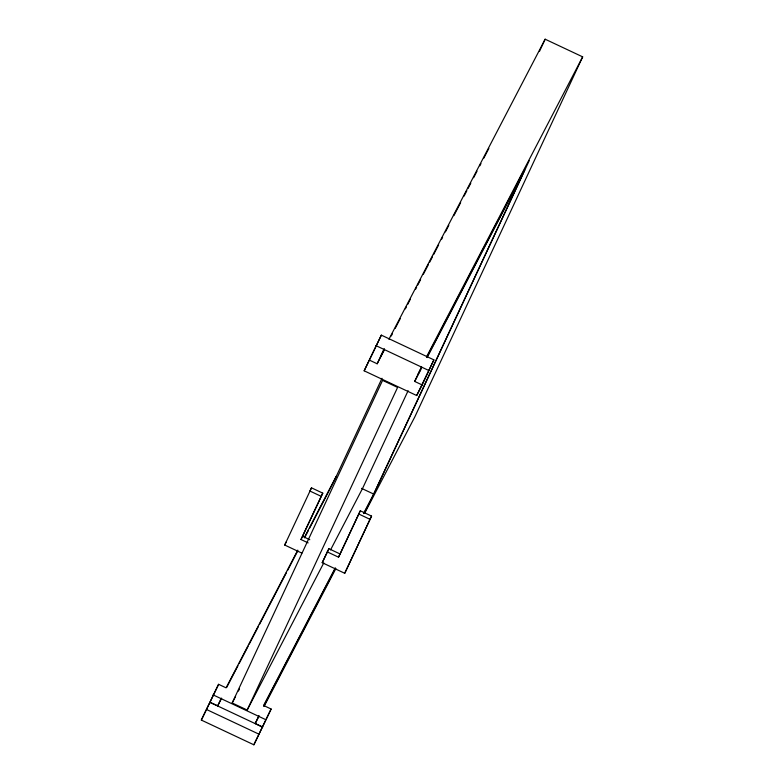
<?xml version="1.0" encoding="UTF-8"?>
<svg xmlns="http://www.w3.org/2000/svg" width="784" height="784" viewBox="0 0 784 784"><rect width="100%" height="100%" fill="white"/><g stroke="black" fill="none" stroke-linecap="round" stroke-linejoin="round"><path stroke-width="1.18" d="M335.297 567.792L263.61 705.492L271.117 709.02L253.859 744.8L201.331 720.075L218.589 684.305L226.086 687.833L297.773 550.133M364.158 370.812L381.357 335.14L433.885 359.866L422.194 384.964L416.686 395.528L364.158 370.812L381.357 335.14M201.331 720.075L218.589 684.305M301.84 553.102L284.69 545.027L311.513 487.844L322.773 493.146L300.978 539.519L308.141 542.891M221.225 698.279L217.697 705.835L210.132 702.415L262.669 727.131L255.221 723.495L258.74 715.939M369.656 360.238L377.163 363.776L384.042 349.007M300.978 539.519L322.773 493.146M333.896 481.494L382.004 378.29M232.182 702.983L382.582 380.358L397.596 387.423L247.185 710.049L232.182 702.983L235.553 696.496M539.461 51.391L545.145 39.2L582.669 56.86L414.805 416.931L364.619 513.344M322.214 562.687L328.898 548.712L340.158 554.004L360.297 510.796L371.557 516.097L344.725 573.28L322.214 562.687L328.898 548.712M408.121 390.697L362.639 488.256L330.544 549.927M422.194 384.964L414.687 381.426L421.567 366.667M327.242 551.877L338.502 557.179L360.297 510.796M253.859 744.8L271.117 709.02M416.686 395.528L433.885 359.866M363.511 513.579L373.674 494.067L524.751 170.001L427.104 357.573M344.725 573.28L371.557 516.097M311.513 487.844L309.866 491.019L321.126 496.311M388.942 339.266L545.145 39.2M380.524 356.573L384.474 348.978M391.245 335.973L392.372 333.808M395.195 328.388L400.271 318.627M405.348 308.876L406.475 306.711M407.602 304.535L410.424 299.116M415.51 289.365L416.637 287.199M417.764 285.033L420.587 279.604M423.409 274.184L428.485 264.433M429.612 262.268L432.435 256.848M433.562 254.673L438.638 244.922M441.461 239.502L442.588 237.336M445.41 231.917L448.801 225.41M453.877 215.659L460.649 202.644M464.03 196.147L466.852 190.728M467.979 188.552L470.802 183.133M473.624 177.713L477.015 171.216M479.837 165.796L480.964 163.621M483.787 158.201L488.863 148.45M377.163 363.776L384.503 349.674M284.69 545.027L286.336 541.852M304.545 537.128L336.15 476.407M226.684 687.45L237.964 665.773M239.1 663.597L248.126 646.261M249.253 644.085L258.279 626.749M259.406 624.574L286.493 572.545M287.62 570.38L297.783 550.868M304.555 537.863L308.504 530.278M309.631 528.102L333.327 482.581M217.638 705.943L221.647 698.25M238.375 691.086L239.502 688.92M426.467 356.926L582.669 56.86M418.048 374.233L421.429 367.725M427.074 356.887L529.21 160.691L371.42 499.153L364.08 513.246M414.687 381.426L420.9 369.499M247.185 710.049L323.782 562.912M338.502 557.179L340.158 554.004M263.64 706.188L335.307 568.527M255.163 723.603L259.171 715.91M264.237 706.159L335.856 568.586M375.908 345.607L428.436 370.322M361.532 488.354L373.674 494.067M358.651 513.971L369.901 519.273M302.634 536.354L309.798 539.725M213.081 694.869L265.609 719.594M206.78 709.618L259.308 734.334"/></g></svg>
